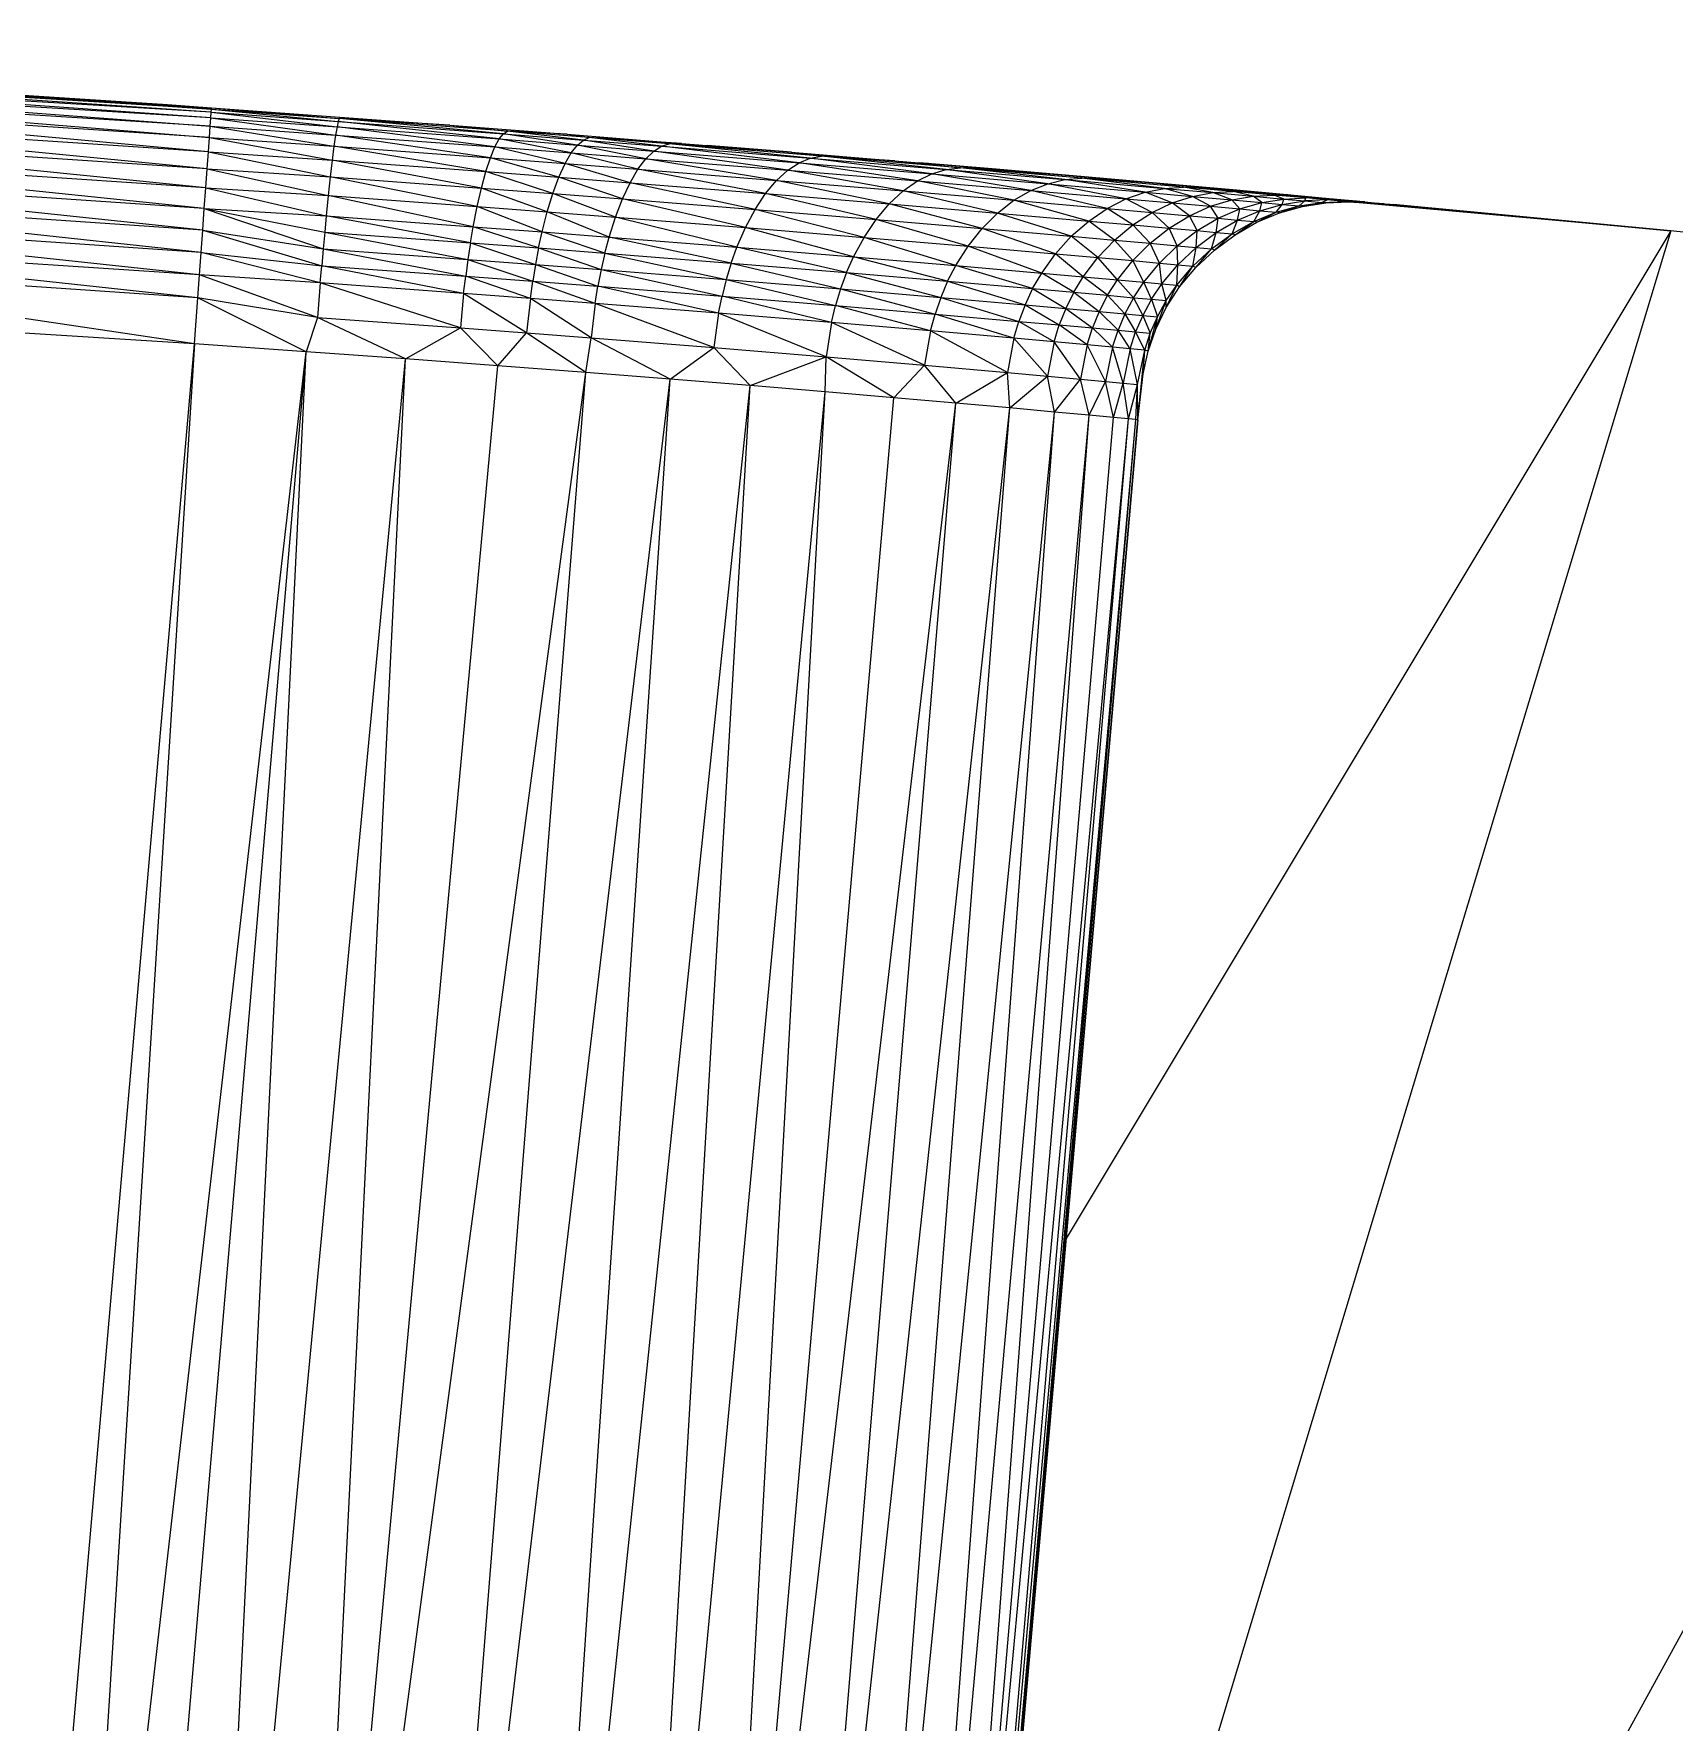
# Model space of a CAD drawing. Extents: x -94 to 59, y -4 to 130.
# Drawn here: x -7.192 to -3.724, y 126.17 to 129.738 of the extents above; entities that cross this region are included whole.
import ezdxf

# ---------------------------------------------------------------- set-up
doc = ezdxf.new("R2010")
doc.units = 0
doc.layers.get('0').update_dxf_attribs({"linetype": 'continuous'})

# ---------------------------------------------------------------- blocks, each defined once
blk = doc.blocks.new('SHAPE2DVIEW')
at = {"color": 0}
for p, q in [((-9.3397, 129.7376), (-6.8162, 129.5814)), ((-8.528, 129.6927), (-6.8162, 129.5814)), ((-8.528, 129.6927), (-6.9097, 129.588)), ((-6.8164, 129.5784), (-8.0201, 129.6525)), ((-6.8169, 129.5719), (-8.0201, 129.6525)), ((-8.0222, 129.6176), (-6.8208, 129.5182)), ((-6.819, 129.5423), (-8.0222, 129.6176)), ((-8.0213, 129.6326), (-6.819, 129.5423)), ((-6.8178, 129.5601), (-8.0213, 129.6326)), ((-6.8169, 129.5719), (-8.0206, 129.6442)), ((-6.8178, 129.5601), (-8.0206, 129.6442)), ((-6.8208, 129.5182), (-8.0234, 129.5989)), ((-6.8229, 129.488), (-8.0234, 129.5989)), ((-7.2758, 129.6098), (-6.8164, 129.5784)), ((-6.9097, 129.588), (-6.8162, 129.5814)), ((-6.8164, 129.5784), (-6.8162, 129.5814)), ((-6.8162, 129.5814), (-6.5462, 129.5587)), ((-6.8162, 129.5814), (-6.3128, 129.5442)), ((-6.8229, 129.488), (-8.0253, 129.5686)), ((-6.8255, 129.4522), (-8.0253, 129.5686)), ((-6.819, 129.5423), (-6.8178, 129.5601)), ((-6.8178, 129.5601), (-6.8169, 129.5719)), ((-6.8178, 129.5601), (-6.554, 129.5237)), ((-6.8178, 129.5601), (-6.551, 129.541)), ((-6.8169, 129.5719), (-6.8164, 129.5784)), ((-6.8169, 129.5719), (-6.551, 129.541)), ((-6.8169, 129.5719), (-6.5484, 129.5524)), ((-6.8164, 129.5784), (-6.5484, 129.5524)), ((-6.8164, 129.5784), (-6.5462, 129.5587)), ((-6.5484, 129.5524), (-6.551, 129.541)), ((-6.5462, 129.5587), (-6.5484, 129.5524)), ((-6.5484, 129.5524), (-6.1993, 129.5262)), ((-6.2081, 129.5153), (-6.5484, 129.5524)), ((-6.3128, 129.5442), (-6.5462, 129.5587)), ((-6.1908, 129.532), (-6.5462, 129.5587)), ((-6.1993, 129.5262), (-6.5462, 129.5587)), ((-6.3128, 129.5442), (-6.1908, 129.532)), ((-6.3128, 129.5442), (-6.0648, 129.5252)), ((-6.8255, 129.4522), (-8.0275, 129.5328)), ((-6.8284, 129.412), (-8.0275, 129.5328)), ((-6.8229, 129.488), (-6.8208, 129.5182)), ((-6.8208, 129.5182), (-6.819, 129.5423)), ((-6.8208, 129.5182), (-6.5612, 129.4705)), ((-6.8208, 129.5182), (-6.5574, 129.5002)), ((-6.819, 129.5423), (-6.5574, 129.5002)), ((-6.819, 129.5423), (-6.554, 129.5237)), ((-6.554, 129.5237), (-6.5574, 129.5002)), ((-6.551, 129.541), (-6.554, 129.5237)), ((-6.554, 129.5237), (-6.2173, 129.4984)), ((-6.2267, 129.4754), (-6.554, 129.5237)), ((-6.551, 129.541), (-6.2081, 129.5153)), ((-6.2173, 129.4984), (-6.551, 129.541)), ((-6.2173, 129.4984), (-6.2081, 129.5153)), ((-6.2081, 129.5153), (-6.1993, 129.5262)), ((-6.2081, 129.5153), (-6.0427, 129.5025)), ((-6.0557, 129.486), (-6.2081, 129.5153)), ((-6.1993, 129.5262), (-6.1908, 129.532)), ((-6.1993, 129.5262), (-6.0301, 129.5131)), ((-6.0427, 129.5025), (-6.1993, 129.5262)), ((-6.0648, 129.5252), (-6.1908, 129.532)), ((-6.0177, 129.5185), (-6.1908, 129.532)), ((-6.0301, 129.5131), (-6.1908, 129.532)), ((-6.0648, 129.5252), (-6.0177, 129.5185)), ((-6.0648, 129.5252), (-5.8229, 129.5061)), ((-6.0427, 129.5025), (-6.0301, 129.5131)), ((-6.0301, 129.5131), (-6.0177, 129.5185)), ((-6.0301, 129.5131), (-5.8648, 129.5)), ((-5.8813, 129.4898), (-6.0301, 129.5131)), ((-5.8229, 129.5061), (-6.0177, 129.5185)), ((-5.8486, 129.5052), (-6.0177, 129.5185)), ((-5.8648, 129.5), (-6.0177, 129.5185)), ((-6.8284, 129.412), (-8.03, 129.4925)), ((-6.8315, 129.3685), (-8.03, 129.4925)), ((-6.8255, 129.4522), (-6.8229, 129.488)), ((-6.8229, 129.488), (-6.5653, 129.4354)), ((-6.8229, 129.488), (-6.5612, 129.4705)), ((-6.5574, 129.5002), (-6.5612, 129.4705)), ((-6.5574, 129.5002), (-6.2267, 129.4754)), ((-6.2362, 129.4463), (-6.5574, 129.5002)), ((-6.2362, 129.4463), (-6.2267, 129.4754)), ((-6.2267, 129.4754), (-6.2173, 129.4984)), ((-6.2267, 129.4754), (-6.0688, 129.4633)), ((-6.0818, 129.4344), (-6.2267, 129.4754)), ((-6.2173, 129.4984), (-6.0557, 129.486)), ((-6.0688, 129.4633), (-6.2173, 129.4984)), ((-6.0688, 129.4633), (-6.0557, 129.486)), ((-6.0557, 129.486), (-6.0427, 129.5025)), ((-6.0557, 129.486), (-5.898, 129.4736)), ((-5.9148, 129.4512), (-6.0557, 129.486)), ((-6.0427, 129.5025), (-5.8813, 129.4898)), ((-5.898, 129.4736), (-6.0427, 129.5025)), ((-5.9148, 129.4512), (-5.898, 129.4736)), ((-5.898, 129.4736), (-5.8813, 129.4898)), ((-5.898, 129.4736), (-5.5981, 129.4495)), ((-5.6219, 129.4277), (-5.898, 129.4736)), ((-5.8813, 129.4898), (-5.8648, 129.5)), ((-5.8813, 129.4898), (-5.5742, 129.465)), ((-5.5981, 129.4495), (-5.8813, 129.4898)), ((-5.8648, 129.5), (-5.8486, 129.5052)), ((-5.8648, 129.5), (-5.5505, 129.4747)), ((-5.5742, 129.465), (-5.8648, 129.5)), ((-5.8229, 129.5061), (-5.8486, 129.5052)), ((-5.591, 129.4874), (-5.8486, 129.5052)), ((-5.527, 129.4792), (-5.8486, 129.5052)), ((-5.5505, 129.4747), (-5.8486, 129.5052)), ((-5.8229, 129.5061), (-5.591, 129.4874)), ((-5.5903, 129.4873), (-5.7685, 129.5017)), ((-5.591, 129.4874), (-5.527, 129.4792)), ((-5.591, 129.4874), (-5.3716, 129.4692)), ((-5.5903, 129.4873), (-5.4938, 129.4793)), ((-5.5742, 129.465), (-5.5505, 129.4747)), ((-5.5505, 129.4747), (-5.527, 129.4792)), ((-5.5505, 129.4747), (-5.2635, 129.4508)), ((-5.2938, 129.4418), (-5.5505, 129.4747)), ((-5.3716, 129.4692), (-5.527, 129.4792)), ((-5.2333, 129.4547), (-5.527, 129.4792)), ((-5.2635, 129.4508), (-5.527, 129.4792)), ((-6.8315, 129.3685), (-8.0327, 129.449)), ((-6.8348, 129.3229), (-8.0327, 129.449)), ((-6.8284, 129.412), (-6.8255, 129.4522)), ((-6.8255, 129.4522), (-6.5696, 129.3958)), ((-6.8255, 129.4522), (-6.5653, 129.4354)), ((-6.5612, 129.4705), (-6.5653, 129.4354)), ((-6.5612, 129.4705), (-6.2362, 129.4463)), ((-6.2456, 129.4116), (-6.5612, 129.4705)), ((-6.2456, 129.4116), (-6.2362, 129.4463)), ((-6.2362, 129.4463), (-6.0818, 129.4344)), ((-6.0946, 129.4001), (-6.2362, 129.4463)), ((-6.0818, 129.4344), (-6.0688, 129.4633)), ((-6.0688, 129.4633), (-5.9148, 129.4512)), ((-5.9313, 129.4227), (-6.0688, 129.4633)), ((-5.9313, 129.4227), (-5.9148, 129.4512)), ((-5.9148, 129.4512), (-5.6219, 129.4277)), ((-5.6451, 129.3998), (-5.9148, 129.4512)), ((-5.6219, 129.4277), (-5.5981, 129.4495)), ((-5.5981, 129.4495), (-5.5742, 129.465)), ((-5.5981, 129.4495), (-5.3242, 129.4268)), ((-5.3542, 129.4056), (-5.5981, 129.4495)), ((-5.5742, 129.465), (-5.2938, 129.4418)), ((-5.3242, 129.4268), (-5.5742, 129.465)), ((-5.3716, 129.4692), (-5.2333, 129.4547)), ((-5.3716, 129.4692), (-5.1668, 129.452)), ((-5.3564, 129.468), (-5.311, 129.4642)), ((-5.3386, 129.4665), (-5.311, 129.4642)), ((-5.3305, 129.4658), (-5.311, 129.4642)), ((-5.3242, 129.4268), (-5.2938, 129.4418)), ((-5.311, 129.4642), (-5.3207, 129.465)), ((-5.3006, 129.4633), (-5.311, 129.4642)), ((-5.311, 129.4642), (-5.2835, 129.4618)), ((-5.1663, 129.452), (-5.311, 129.4642)), ((-5.2743, 129.461), (-5.311, 129.4642)), ((-5.311, 129.4642), (-5.311, 129.4641)), ((-5.2938, 129.4418), (-5.2635, 129.4508)), ((-5.2938, 129.4418), (-5.0486, 129.4209)), ((-5.0845, 129.4064), (-5.2938, 129.4418)), ((-5.2635, 129.4508), (-5.2333, 129.4547)), ((-5.2635, 129.4508), (-5.0126, 129.4294)), ((-5.0486, 129.4209), (-5.2635, 129.4508)), ((-5.1668, 129.452), (-5.2333, 129.4547)), ((-4.9792, 129.4359), (-5.2333, 129.4547)), ((-4.9768, 129.4327), (-5.2333, 129.4547)), ((-5.0126, 129.4294), (-5.2333, 129.4547)), ((-5.1668, 129.452), (-4.9792, 129.4359)), ((-4.979, 129.4359), (-5.1663, 129.452)), ((-6.8348, 129.3229), (-8.0356, 129.4034)), ((-6.8382, 129.2758), (-8.0356, 129.4034)), ((-6.8315, 129.3685), (-6.8284, 129.412)), ((-6.8284, 129.412), (-6.5738, 129.353)), ((-6.8284, 129.412), (-6.5696, 129.3958)), ((-6.5653, 129.4354), (-6.5696, 129.3958)), ((-6.5653, 129.4354), (-6.2456, 129.4116)), ((-6.2547, 129.3725), (-6.5653, 129.4354)), ((-6.2547, 129.3725), (-6.2456, 129.4116)), ((-6.2456, 129.4116), (-6.0946, 129.4001)), ((-6.1066, 129.3612), (-6.2456, 129.4116)), ((-6.0946, 129.4001), (-6.0818, 129.4344)), ((-6.0818, 129.4344), (-5.9313, 129.4227)), ((-5.9473, 129.3886), (-6.0818, 129.4344)), ((-5.9473, 129.3886), (-5.9313, 129.4227)), ((-5.9313, 129.4227), (-5.6451, 129.3998)), ((-5.6673, 129.3663), (-5.9313, 129.4227)), ((-5.6451, 129.3998), (-5.6219, 129.4277)), ((-5.6219, 129.4277), (-5.3542, 129.4056)), ((-5.3835, 129.3782), (-5.6219, 129.4277)), ((-5.3835, 129.3782), (-5.3542, 129.4056)), ((-5.3542, 129.4056), (-5.3242, 129.4268)), ((-5.3542, 129.4056), (-5.12, 129.3857)), ((-5.1545, 129.3587), (-5.3542, 129.4056)), ((-5.3242, 129.4268), (-5.0845, 129.4064)), ((-5.12, 129.3857), (-5.3242, 129.4268)), ((-5.12, 129.3857), (-5.0845, 129.4064)), ((-5.0845, 129.4064), (-5.0486, 129.4209)), ((-5.0845, 129.4064), (-4.8833, 129.3889)), ((-4.9233, 129.3686), (-5.0845, 129.4064)), ((-5.0486, 129.4209), (-5.0126, 129.4294)), ((-5.0486, 129.4209), (-4.8427, 129.4029)), ((-4.8833, 129.3889), (-5.0486, 129.4209)), ((-5.0126, 129.4294), (-4.9768, 129.4327)), ((-5.0126, 129.4294), (-4.8021, 129.411)), ((-4.8427, 129.4029), (-5.0126, 129.4294)), ((-4.9792, 129.4359), (-4.9768, 129.4327)), ((-4.9792, 129.4359), (-4.8109, 129.4212)), ((-4.979, 129.4359), (-4.9792, 129.4359)), ((-4.8113, 129.4212), (-4.979, 129.4359)), ((-4.8109, 129.4212), (-4.9768, 129.4327)), ((-4.7615, 129.4138), (-4.9768, 129.4327)), ((-4.8021, 129.411), (-4.9768, 129.4327)), ((-4.8833, 129.3889), (-4.8427, 129.4029)), ((-4.8427, 129.4029), (-4.8021, 129.411)), ((-4.8427, 129.4029), (-4.7425, 129.3941)), ((-4.7854, 129.3803), (-4.8427, 129.4029)), ((-4.8113, 129.4212), (-4.8217, 129.4221)), ((-4.6652, 129.4083), (-4.8113, 129.4212)), ((-4.8109, 129.4212), (-4.7615, 129.4138)), ((-4.8109, 129.4212), (-4.6642, 129.4082)), ((-4.8021, 129.411), (-4.7615, 129.4138)), ((-4.8021, 129.411), (-4.6994, 129.4019)), ((-4.7425, 129.3941), (-4.8021, 129.411)), ((-4.6642, 129.4082), (-4.7615, 129.4138)), ((-4.6564, 129.4045), (-4.7615, 129.4138)), ((-4.6994, 129.4019), (-4.7615, 129.4138)), ((-4.7425, 129.3941), (-4.6994, 129.4019)), ((-4.6994, 129.4019), (-4.6564, 129.4045)), ((-4.6994, 129.4019), (-4.6147, 129.3943)), ((-4.6598, 129.3867), (-4.6994, 129.4019)), ((-4.6739, 129.409), (-4.6652, 129.4083)), ((-4.6652, 129.4083), (-4.6602, 129.4078)), ((-4.5428, 129.3973), (-4.6652, 129.4083)), ((-4.6642, 129.4082), (-4.6564, 129.4045)), ((-4.6642, 129.4082), (-4.5414, 129.3971)), ((-4.5414, 129.3971), (-4.6564, 129.4045)), ((-4.5697, 129.3967), (-4.6564, 129.4045)), ((-4.6147, 129.3943), (-4.6564, 129.4045)), ((-6.8348, 129.3229), (-6.8315, 129.3685)), ((-6.8315, 129.3685), (-6.5803, 129.2835)), ((-6.8315, 129.3685), (-6.5771, 129.3187)), ((-6.8315, 129.3685), (-6.5738, 129.353)), ((-6.5696, 129.3958), (-6.5738, 129.353)), ((-6.5696, 129.3958), (-6.2547, 129.3725)), ((-6.2631, 129.33), (-6.5696, 129.3958)), ((-6.2631, 129.33), (-6.2547, 129.3725)), ((-6.2547, 129.3725), (-6.1066, 129.3612)), ((-6.1175, 129.319), (-6.2547, 129.3725)), ((-6.1066, 129.3612), (-6.0946, 129.4001)), ((-6.0946, 129.4001), (-5.9473, 129.3886)), ((-5.9622, 129.35), (-6.0946, 129.4001)), ((-5.9622, 129.35), (-5.9473, 129.3886)), ((-5.9473, 129.3886), (-5.6673, 129.3663)), ((-5.6878, 129.3281), (-5.9473, 129.3886)), ((-5.6878, 129.3281), (-5.6673, 129.3663)), ((-5.6673, 129.3663), (-5.6451, 129.3998)), ((-5.6673, 129.3663), (-5.4113, 129.3451)), ((-5.4369, 129.3074), (-5.6673, 129.3663)), ((-5.6451, 129.3998), (-5.3835, 129.3782)), ((-5.4113, 129.3451), (-5.6451, 129.3998)), ((-5.4113, 129.3451), (-5.3835, 129.3782)), ((-5.3835, 129.3782), (-5.1545, 129.3587)), ((-5.1871, 129.3261), (-5.3835, 129.3782)), ((-5.1545, 129.3587), (-5.12, 129.3857)), ((-5.12, 129.3857), (-4.9233, 129.3686)), ((-4.9621, 129.342), (-5.12, 129.3857)), ((-4.9621, 129.342), (-4.9233, 129.3686)), ((-4.9233, 129.3686), (-4.8833, 129.3889)), ((-4.9233, 129.3686), (-4.8277, 129.3602)), ((-4.8687, 129.3338), (-4.9233, 129.3686)), ((-4.8833, 129.3889), (-4.7854, 129.3803)), ((-4.8277, 129.3602), (-4.8833, 129.3889)), ((-4.8277, 129.3602), (-4.7854, 129.3803)), ((-4.7854, 129.3803), (-4.7425, 129.3941)), ((-4.7854, 129.3803), (-4.7048, 129.3731)), ((-4.749, 129.3532), (-4.7854, 129.3803)), ((-4.749, 129.3532), (-4.7048, 129.3731)), ((-4.7425, 129.3941), (-4.6598, 129.3867)), ((-4.7048, 129.3731), (-4.7425, 129.3941)), ((-4.7048, 129.3731), (-4.6598, 129.3867)), ((-4.7048, 129.3731), (-4.6429, 129.3676)), ((-4.6887, 129.3478), (-4.7048, 129.3731)), ((-4.6887, 129.3478), (-4.6429, 129.3676)), ((-4.6598, 129.3867), (-4.6147, 129.3943)), ((-4.6598, 129.3867), (-4.5964, 129.381)), ((-4.6429, 129.3676), (-4.6598, 129.3867)), ((-4.6472, 129.344), (-4.6429, 129.3676)), ((-4.6429, 129.3676), (-4.5964, 129.381)), ((-4.6429, 129.3676), (-4.6005, 129.3637)), ((-4.6147, 129.3943), (-4.5697, 129.3967)), ((-4.6147, 129.3943), (-4.5497, 129.3884)), ((-4.5964, 129.381), (-4.6147, 129.3943)), ((-4.6005, 129.3637), (-4.5964, 129.381)), ((-4.6005, 129.3637), (-4.553, 129.3771)), ((-4.5964, 129.381), (-4.5497, 129.3884)), ((-4.5964, 129.381), (-4.553, 129.3771)), ((-4.5414, 129.3971), (-4.5697, 129.3967)), ((-4.4449, 129.3884), (-4.5697, 129.3967)), ((-4.5032, 129.3907), (-4.5697, 129.3967)), ((-4.5497, 129.3884), (-4.5697, 129.3967)), ((-4.5657, 129.3606), (-4.553, 129.3771)), ((-4.5657, 129.3606), (-4.5175, 129.3738)), ((-4.5585, 129.3593), (-4.5175, 129.3738)), ((-4.5585, 129.3593), (-4.5098, 129.3728)), ((-4.553, 129.3771), (-4.5497, 129.3884)), ((-4.553, 129.3771), (-4.5053, 129.3844)), ((-4.553, 129.3771), (-4.5175, 129.3738)), ((-4.5497, 129.3884), (-4.5032, 129.3907)), ((-4.5497, 129.3884), (-4.5053, 129.3844)), ((-4.5428, 129.3973), (-4.5379, 129.3968)), ((-4.4459, 129.3885), (-4.5428, 129.3973)), ((-4.5414, 129.3971), (-4.4449, 129.3884)), ((-4.5048, 129.3736), (-4.5176, 129.3706)), ((-4.5175, 129.3738), (-4.5053, 129.3844)), ((-4.5175, 129.3738), (-4.4691, 129.3811)), ((-4.5098, 129.3728), (-4.5175, 129.3738)), ((-4.5098, 129.3728), (-4.4691, 129.3811)), ((-4.5098, 129.3728), (-4.4608, 129.3802)), ((-4.5053, 129.3844), (-4.5032, 129.3907)), ((-4.4577, 129.3866), (-4.5053, 129.3844)), ((-4.5053, 129.3844), (-4.4691, 129.3811)), ((-4.4449, 129.3884), (-4.5032, 129.3907)), ((-4.3782, 129.3823), (-4.5032, 129.3907)), ((-4.4577, 129.3866), (-4.5032, 129.3907)), ((-4.4691, 129.3811), (-4.4577, 129.3866)), ((-4.4691, 129.3811), (-4.4208, 129.3832)), ((-4.4608, 129.3802), (-4.4691, 129.3811)), ((-4.4608, 129.3802), (-4.4208, 129.3832)), ((-4.4608, 129.3802), (-4.412, 129.3824)), ((-4.3991, 129.3816), (-4.4608, 129.3802)), ((-4.3782, 129.3823), (-4.4577, 129.3866)), ((-4.3384, 129.3786), (-4.4577, 129.3866)), ((-4.4208, 129.3832), (-4.4577, 129.3866)), ((-4.396, 129.3839), (-4.4459, 129.3885)), ((-4.4459, 129.3885), (-4.4437, 129.3882)), ((-4.4449, 129.3884), (-4.3782, 129.3823)), ((-4.4208, 129.3832), (-4.3384, 129.3786)), ((-4.3144, 129.3764), (-4.4208, 129.3832)), ((-4.412, 129.3824), (-4.4208, 129.3832)), ((-4.412, 129.3824), (-4.3144, 129.3764)), ((-3.7318, 129.3212), (-4.3971, 129.3814)), ((-4.3782, 129.3823), (-4.3384, 129.3786)), ((-4.3408, 129.378), (-3.7318, 129.3212)), ((-4.3384, 129.3786), (-4.3144, 129.3764)), ((-4.3311, 129.3774), (-3.7318, 129.3212)), ((-4.3239, 129.377), (-3.7318, 129.3212)), ((-4.3188, 129.3767), (-3.7318, 129.3212)), ((-3.7318, 129.3212), (-4.3188, 129.3767)), ((-4.3158, 129.3765), (-3.7318, 129.3212)), ((-6.8382, 129.2758), (-8.0385, 129.3563)), ((-6.8416, 129.228), (-8.0385, 129.3563)), ((-6.5738, 129.353), (-6.5771, 129.3187)), ((-6.5738, 129.353), (-6.2631, 129.33)), ((-6.269, 129.296), (-6.5738, 129.353)), ((-6.1175, 129.319), (-6.1066, 129.3612)), ((-6.1066, 129.3612), (-5.9622, 129.35)), ((-5.9756, 129.308), (-6.1066, 129.3612)), ((-5.9756, 129.308), (-5.9622, 129.35)), ((-5.9622, 129.35), (-5.6878, 129.3281)), ((-5.7059, 129.2865), (-5.9622, 129.35)), ((-5.4369, 129.3074), (-5.4113, 129.3451)), ((-5.4113, 129.3451), (-5.1871, 129.3261)), ((-5.217, 129.2888), (-5.4113, 129.3451)), ((-5.1871, 129.3261), (-5.1545, 129.3587)), ((-5.1545, 129.3587), (-4.9621, 129.342)), ((-4.9988, 129.3098), (-5.1545, 129.3587)), ((-4.9988, 129.3098), (-4.9621, 129.342)), ((-4.9621, 129.342), (-4.8687, 129.3338)), ((-4.9074, 129.3017), (-4.9621, 129.342)), ((-4.9074, 129.3017), (-4.8687, 129.3338)), ((-4.8687, 129.3338), (-4.8277, 129.3602)), ((-4.8687, 129.3338), (-4.7919, 129.327)), ((-4.8323, 129.295), (-4.8687, 129.3338)), ((-4.8277, 129.3602), (-4.749, 129.3532)), ((-4.7919, 129.327), (-4.8277, 129.3602)), ((-4.7919, 129.327), (-4.749, 129.3532)), ((-4.749, 129.3532), (-4.6887, 129.3478)), ((-4.7329, 129.3217), (-4.749, 129.3532)), ((-4.7329, 129.3217), (-4.6887, 129.3478)), ((-4.6924, 129.318), (-4.6887, 129.3478)), ((-4.6924, 129.318), (-4.6472, 129.344)), ((-4.6887, 129.3478), (-4.6472, 129.344)), ((-4.659, 129.315), (-4.6472, 129.344)), ((-4.659, 129.315), (-4.6132, 129.3409)), ((-4.6527, 129.3129), (-4.6132, 129.3409)), ((-4.6527, 129.3129), (-4.6064, 129.3393)), ((-4.6472, 129.344), (-4.6005, 129.3637)), ((-4.6472, 129.344), (-4.6132, 129.3409)), ((-4.6132, 129.3409), (-4.6005, 129.3637)), ((-4.6132, 129.3409), (-4.5657, 129.3606)), ((-4.6064, 129.3393), (-4.6132, 129.3409)), ((-4.6064, 129.3393), (-4.5657, 129.3606)), ((-4.6064, 129.3393), (-4.5585, 129.3593)), ((-4.6005, 129.3637), (-4.5657, 129.3606)), ((-4.5585, 129.3593), (-4.5657, 129.3606)), ((-4.5501, 129.3616), (-4.5633, 129.3573)), ((-6.8416, 129.228), (-8.0415, 129.3085)), ((-6.8451, 129.1798), (-8.0415, 129.3085)), ((-6.8382, 129.2758), (-6.8348, 129.3229)), ((-6.8348, 129.3229), (-6.5834, 129.2476)), ((-6.8348, 129.3229), (-6.5803, 129.2835)), ((-6.5771, 129.3187), (-6.5803, 129.2835)), ((-6.5771, 129.3187), (-6.2743, 129.261)), ((-6.5771, 129.3187), (-6.269, 129.296)), ((-6.269, 129.296), (-6.2743, 129.261)), ((-6.269, 129.296), (-6.2631, 129.33)), ((-6.269, 129.296), (-6.1316, 129.2502)), ((-6.269, 129.296), (-6.1249, 129.2851)), ((-6.2631, 129.33), (-6.1175, 129.319)), ((-6.1249, 129.2851), (-6.2631, 129.33)), ((-6.1249, 129.2851), (-6.1175, 129.319)), ((-6.1175, 129.319), (-5.9756, 129.308)), ((-5.9847, 129.2743), (-6.1175, 129.319)), ((-5.9847, 129.2743), (-5.9756, 129.308)), ((-5.9756, 129.308), (-5.7059, 129.2865)), ((-5.718, 129.2531), (-5.9756, 129.308)), ((-3.7318, 129.3212), (-5.743, 122.6505)), ((-5.7059, 129.2865), (-5.6878, 129.3281)), ((-5.6878, 129.3281), (-5.4369, 129.3074)), ((-5.4593, 129.2662), (-5.6878, 129.3281)), ((-5.4593, 129.2662), (-5.4369, 129.3074)), ((-5.4369, 129.3074), (-5.217, 129.2888)), ((-5.2431, 129.2479), (-5.4369, 129.3074)), ((-5.217, 129.2888), (-5.1871, 129.3261)), ((-5.1871, 129.3261), (-4.9988, 129.3098)), ((-5.0322, 129.2727), (-5.1871, 129.3261)), ((-5.0322, 129.2727), (-4.9988, 129.3098)), ((-3.7318, 129.3212), (-5.0098, 127.192)), ((-4.9988, 129.3098), (-4.9074, 129.3017)), ((-4.9427, 129.2648), (-4.9988, 129.3098)), ((-4.9427, 129.2648), (-4.9074, 129.3017)), ((-4.9074, 129.3017), (-4.8323, 129.295)), ((-4.8691, 129.2583), (-4.9074, 129.3017)), ((-4.8691, 129.2583), (-4.8323, 129.295)), ((-4.8323, 129.295), (-4.7919, 129.327)), ((-4.8323, 129.295), (-4.7747, 129.2898)), ((-4.8127, 129.2532), (-4.8323, 129.295)), ((-4.7919, 129.327), (-4.7329, 129.3217)), ((-4.7747, 129.2898), (-4.7919, 129.327)), ((-4.7747, 129.2898), (-4.7329, 129.3217)), ((-4.735, 129.2863), (-4.7329, 129.3217)), ((-4.735, 129.2863), (-4.6924, 129.318)), ((-4.7329, 129.3217), (-4.6924, 129.318)), ((-4.7023, 129.2833), (-4.6924, 129.318)), ((-4.7023, 129.2833), (-4.659, 129.315)), ((-4.6962, 129.2807), (-4.659, 129.315)), ((-4.6962, 129.2807), (-4.6527, 129.3129)), ((-4.6924, 129.318), (-4.659, 129.315)), ((-4.6527, 129.3129), (-4.659, 129.315)), ((-2.1719, 129.159), (-3.7318, 129.3212)), ((-6.8451, 129.1798), (-8.0445, 129.2602)), ((-6.852, 129.0826), (-8.0445, 129.2602)), ((-6.8416, 129.228), (-6.8382, 129.2758)), ((-6.8382, 129.2758), (-6.5834, 129.2476)), ((-6.5864, 129.2113), (-6.8382, 129.2758)), ((-6.5803, 129.2835), (-6.5834, 129.2476)), ((-6.5803, 129.2835), (-6.279, 129.2253)), ((-6.5803, 129.2835), (-6.2743, 129.261)), ((-6.2743, 129.261), (-6.279, 129.2253)), ((-6.2743, 129.261), (-6.1373, 129.2146)), ((-6.2743, 129.261), (-6.1316, 129.2502)), ((-6.1249, 129.2851), (-6.1316, 129.2502)), ((-6.1249, 129.2851), (-5.9926, 129.2395)), ((-6.1249, 129.2851), (-5.9847, 129.2743)), ((-5.9847, 129.2743), (-5.9926, 129.2395)), ((-5.9847, 129.2743), (-5.7284, 129.2185)), ((-5.9847, 129.2743), (-5.718, 129.2531)), ((-5.718, 129.2531), (-5.7059, 129.2865)), ((-5.7059, 129.2865), (-5.4593, 129.2662)), ((-5.4741, 129.233), (-5.7059, 129.2865)), ((-5.4741, 129.233), (-5.4593, 129.2662)), ((-5.4593, 129.2662), (-5.2431, 129.2479)), ((-5.2603, 129.2148), (-5.4593, 129.2662)), ((-5.2431, 129.2479), (-5.217, 129.2888)), ((-5.217, 129.2888), (-5.0322, 129.2727)), ((-5.0614, 129.2321), (-5.217, 129.2888)), ((-5.0614, 129.2321), (-5.0322, 129.2727)), ((-5.0322, 129.2727), (-4.9427, 129.2648)), ((-4.9735, 129.2243), (-5.0322, 129.2727)), ((-4.9735, 129.2243), (-4.9427, 129.2648)), ((-4.9427, 129.2648), (-4.8691, 129.2583)), ((-4.9012, 129.2178), (-4.9427, 129.2648)), ((-4.8127, 129.2532), (-4.7747, 129.2898)), ((-4.7747, 129.2898), (-4.735, 129.2863)), ((-4.7738, 129.2497), (-4.7747, 129.2898)), ((-4.7738, 129.2497), (-4.735, 129.2863)), ((-4.7416, 129.2467), (-4.735, 129.2863)), ((-4.7416, 129.2467), (-4.7023, 129.2833)), ((-4.7357, 129.2436), (-4.7023, 129.2833)), ((-4.7357, 129.2436), (-4.6962, 129.2807)), ((-4.735, 129.2863), (-4.7023, 129.2833)), ((-4.6962, 129.2807), (-4.7023, 129.2833)), ((-6.852, 129.0826), (-9.3658, 129.2383)), ((-6.8451, 129.1798), (-6.8416, 129.228)), ((-6.5864, 129.2113), (-6.8416, 129.228)), ((-6.5921, 129.1382), (-6.8416, 129.228)), ((-6.5864, 129.2113), (-6.5834, 129.2476)), ((-6.5834, 129.2476), (-6.279, 129.2253)), ((-6.2833, 129.1891), (-6.5834, 129.2476)), ((-6.2833, 129.1891), (-6.279, 129.2253)), ((-6.279, 129.2253), (-6.1373, 129.2146)), ((-6.1423, 129.1785), (-6.279, 129.2253)), ((-6.1316, 129.2502), (-6.1373, 129.2146)), ((-6.1316, 129.2502), (-5.9994, 129.204)), ((-6.1316, 129.2502), (-5.9926, 129.2395)), ((-5.9926, 129.2395), (-5.9994, 129.204)), ((-5.9926, 129.2395), (-5.7371, 129.1831)), ((-5.9926, 129.2395), (-5.7284, 129.2185)), ((-5.718, 129.2531), (-5.7284, 129.2185)), ((-5.718, 129.2531), (-5.4868, 129.1986)), ((-5.718, 129.2531), (-5.4741, 129.233)), ((-5.4741, 129.233), (-5.4868, 129.1986)), ((-5.4741, 129.233), (-5.2748, 129.1805)), ((-5.4741, 129.233), (-5.2603, 129.2148)), ((-5.2603, 129.2148), (-5.2431, 129.2479)), ((-5.2431, 129.2479), (-5.0614, 129.2321)), ((-5.0805, 129.1991), (-5.2431, 129.2479)), ((-5.0805, 129.1991), (-5.0614, 129.2321)), ((-5.0614, 129.2321), (-4.9735, 129.2243)), ((-4.9935, 129.1914), (-5.0614, 129.2321)), ((-4.9935, 129.1914), (-4.9735, 129.2243)), ((-4.9735, 129.2243), (-4.9012, 129.2178)), ((-4.9221, 129.185), (-4.9735, 129.2243)), ((-4.9012, 129.2178), (-4.8691, 129.2583)), ((-4.8691, 129.2583), (-4.8127, 129.2532)), ((-4.8458, 129.2128), (-4.8691, 129.2583)), ((-4.8458, 129.2128), (-4.8127, 129.2532)), ((-4.8127, 129.2532), (-4.7738, 129.2497)), ((-4.8076, 129.2094), (-4.8127, 129.2532)), ((-4.8076, 129.2094), (-4.7738, 129.2497)), ((-4.7759, 129.2065), (-4.7738, 129.2497)), ((-4.7759, 129.2065), (-4.7416, 129.2467)), ((-4.7738, 129.2497), (-4.7416, 129.2467)), ((-4.7699, 129.2028), (-4.7416, 129.2467)), ((-4.7699, 129.2028), (-4.7357, 129.2436)), ((-4.7357, 129.2436), (-4.7416, 129.2467)), ((-6.5864, 129.2113), (-6.5921, 129.1382)), ((-6.2833, 129.1891), (-6.5864, 129.2113)), ((-6.2903, 129.1161), (-6.5864, 129.2113)), ((-6.2833, 129.1891), (-6.2903, 129.1161)), ((-6.1423, 129.1785), (-6.2833, 129.1891)), ((-6.1502, 129.1056), (-6.2833, 129.1891)), ((-6.1423, 129.1785), (-6.1373, 129.2146)), ((-6.1373, 129.2146), (-5.9994, 129.204)), ((-6.0051, 129.168), (-6.1373, 129.2146)), ((-6.0051, 129.168), (-5.9994, 129.204)), ((-5.9994, 129.204), (-5.7371, 129.1831)), ((-5.7443, 129.1473), (-5.9994, 129.204)), ((-5.7284, 129.2185), (-5.7371, 129.1831)), ((-5.7284, 129.2185), (-5.4972, 129.1634)), ((-5.7284, 129.2185), (-5.4868, 129.1986)), ((-5.4868, 129.1986), (-5.4972, 129.1634)), ((-5.4868, 129.1986), (-5.2868, 129.1454)), ((-5.4868, 129.1986), (-5.2748, 129.1805)), ((-5.2603, 129.2148), (-5.2748, 129.1805)), ((-5.2603, 129.2148), (-5.0966, 129.165)), ((-5.2603, 129.2148), (-5.0805, 129.1991)), ((-5.0805, 129.1991), (-5.0966, 129.165)), ((-5.0805, 129.1991), (-5.0105, 129.1573)), ((-5.0805, 129.1991), (-4.9935, 129.1914)), ((-4.9935, 129.1914), (-5.0105, 129.1573)), ((-4.9935, 129.1914), (-4.9397, 129.151)), ((-4.9935, 129.1914), (-4.9221, 129.185)), ((-4.9221, 129.185), (-4.9012, 129.2178)), ((-4.9012, 129.2178), (-4.8458, 129.2128)), ((-4.8674, 129.18), (-4.9012, 129.2178)), ((-4.8674, 129.18), (-4.8458, 129.2128)), ((-4.8458, 129.2128), (-4.8076, 129.2094)), ((-4.8295, 129.1766), (-4.8458, 129.2128)), ((-4.8295, 129.1766), (-4.8076, 129.2094)), ((-4.8076, 129.2094), (-4.7759, 129.2065)), ((-4.7981, 129.1737), (-4.8076, 129.2094)), ((-4.7982, 129.1592), (-4.7759, 129.2065)), ((-4.7982, 129.1592), (-4.7699, 129.2028)), ((-4.7981, 129.1737), (-4.7759, 129.2065)), ((-4.7699, 129.2028), (-4.7759, 129.2065)), ((-6.852, 129.0826), (-6.8451, 129.1798)), ((-6.5921, 129.1382), (-6.8451, 129.1798)), ((-6.6165, 129.0657), (-6.8451, 129.1798)), ((-6.1423, 129.1785), (-6.1502, 129.1056)), ((-6.0051, 129.168), (-6.1423, 129.1785)), ((-6.0138, 129.0952), (-6.1423, 129.1785)), ((-6.0051, 129.168), (-6.0138, 129.0952)), ((-5.7443, 129.1473), (-6.0051, 129.168)), ((-5.7544, 129.0746), (-6.0051, 129.168)), ((-5.7443, 129.1473), (-5.7371, 129.1831)), ((-2.1719, 129.159), (-5.743, 122.6505)), ((-5.7371, 129.1831), (-5.4972, 129.1634)), ((-5.5056, 129.1276), (-5.7371, 129.1831)), ((-5.5056, 129.1276), (-5.4972, 129.1634)), ((-5.4972, 129.1634), (-5.2868, 129.1454)), ((-5.2962, 129.1097), (-5.4972, 129.1634)), ((-5.2748, 129.1805), (-5.2868, 129.1454)), ((-5.2748, 129.1805), (-5.1098, 129.13)), ((-5.2748, 129.1805), (-5.0966, 129.165)), ((-5.0966, 129.165), (-5.1098, 129.13)), ((-5.0966, 129.165), (-5.0242, 129.1223)), ((-5.0966, 129.165), (-5.0105, 129.1573)), ((-5.0105, 129.1573), (-5.0242, 129.1223)), ((-5.0105, 129.1573), (-4.954, 129.116)), ((-5.0105, 129.1573), (-4.9397, 129.151)), ((-4.9221, 129.185), (-4.9397, 129.151)), ((-4.9221, 129.185), (-4.8855, 129.146)), ((-4.9221, 129.185), (-4.8674, 129.18)), ((-4.8674, 129.18), (-4.8855, 129.146)), ((-4.8674, 129.18), (-4.8479, 129.1426)), ((-4.8674, 129.18), (-4.8295, 129.1766)), ((-4.8295, 129.1766), (-4.8479, 129.1426)), ((-4.8295, 129.1766), (-4.8168, 129.1398)), ((-4.8295, 129.1766), (-4.7981, 129.1737)), ((-4.8201, 129.1137), (-4.7981, 129.1737)), ((-4.8201, 129.1137), (-4.7982, 129.1592)), ((-4.8168, 129.1398), (-4.7981, 129.1737)), ((-4.7982, 129.1592), (-4.7981, 129.1737)), ((-6.5921, 129.1382), (-6.6165, 129.0657)), ((-6.5921, 129.1382), (-6.2903, 129.1161)), ((-6.4059, 129.0505), (-6.5921, 129.1382)), ((-6.4059, 129.0505), (-6.2903, 129.1161)), ((-6.2903, 129.1161), (-6.1502, 129.1056)), ((-6.2113, 129.0361), (-6.2903, 129.1161)), ((-5.7443, 129.1473), (-5.7544, 129.0746)), ((-5.5056, 129.1276), (-5.7443, 129.1473)), ((-5.5171, 129.055), (-5.7443, 129.1473)), ((-5.5056, 129.1276), (-5.5171, 129.055)), ((-5.2962, 129.1097), (-5.5056, 129.1276)), ((-5.3089, 129.0372), (-5.5056, 129.1276)), ((-5.2962, 129.1097), (-5.2868, 129.1454)), ((-5.2868, 129.1454), (-5.1098, 129.13)), ((-5.1201, 129.0943), (-5.2868, 129.1454)), ((-5.1201, 129.0943), (-5.1098, 129.13)), ((-5.1098, 129.13), (-5.0242, 129.1223)), ((-5.035, 129.0867), (-5.1098, 129.13)), ((-5.035, 129.0867), (-5.0242, 129.1223)), ((-5.0242, 129.1223), (-4.954, 129.116)), ((-4.9651, 129.0804), (-5.0242, 129.1223)), ((-4.9397, 129.151), (-4.954, 129.116)), ((-4.9397, 129.151), (-4.9001, 129.1111)), ((-4.9397, 129.151), (-4.8855, 129.146)), ((-4.8855, 129.146), (-4.9001, 129.1111)), ((-4.8855, 129.146), (-4.8629, 129.1077)), ((-4.8855, 129.146), (-4.8479, 129.1426)), ((-4.8479, 129.1426), (-4.8629, 129.1077)), ((-4.8479, 129.1426), (-4.8319, 129.1049)), ((-4.8479, 129.1426), (-4.8168, 129.1398)), ((-4.8361, 129.0669), (-4.8168, 129.1398)), ((-4.8319, 129.1049), (-4.8168, 129.1398)), ((-4.8201, 129.1137), (-4.8168, 129.1398)), ((-7.2514, 124.5181), (-6.852, 129.0826)), ((-6.852, 129.0826), (-7.1394, 124.5174)), ((-6.6165, 129.0657), (-6.852, 129.0826)), ((-6.2113, 129.0361), (-6.1502, 129.1056)), ((-6.1502, 129.1056), (-6.0138, 129.0952)), ((-6.0251, 129.0219), (-6.1502, 129.1056)), ((-6.0251, 129.0219), (-6.0138, 129.0952)), ((-6.0138, 129.0952), (-5.7544, 129.0746)), ((-5.8466, 129.0078), (-6.0138, 129.0952)), ((-5.2962, 129.1097), (-5.3089, 129.0372)), ((-5.1201, 129.0943), (-5.2962, 129.1097)), ((-5.1337, 129.0217), (-5.2962, 129.1097)), ((-5.1201, 129.0943), (-5.1337, 129.0217)), ((-5.035, 129.0867), (-5.1201, 129.0943)), ((-5.049, 129.0141), (-5.1201, 129.0943)), ((-5.035, 129.0867), (-5.049, 129.0141)), ((-4.9651, 129.0804), (-5.035, 129.0867)), ((-4.9795, 129.0078), (-5.035, 129.0867)), ((-4.9651, 129.0804), (-4.9795, 129.0078)), ((-4.9651, 129.0804), (-4.954, 129.116)), ((-4.9116, 129.0755), (-4.9651, 129.0804)), ((-4.9262, 129.0029), (-4.9651, 129.0804)), ((-4.954, 129.116), (-4.9001, 129.1111)), ((-4.9116, 129.0755), (-4.954, 129.116)), ((-4.9116, 129.0755), (-4.9001, 129.1111)), ((-4.9001, 129.1111), (-4.8629, 129.1077)), ((-4.8745, 129.0721), (-4.9001, 129.1111)), ((-4.8745, 129.0721), (-4.8629, 129.1077)), ((-4.8629, 129.1077), (-4.8319, 129.1049)), ((-4.8436, 129.0693), (-4.8629, 129.1077)), ((-4.8436, 129.0693), (-4.8319, 129.1049)), ((-4.8361, 129.0669), (-4.8201, 129.1137)), ((-4.8361, 129.0669), (-4.8319, 129.1049)), ((-7.1394, 124.5174), (-6.6165, 129.0657)), ((-7.0063, 124.5149), (-6.6165, 129.0657)), ((-6.8401, 124.5095), (-6.6165, 129.0657)), ((-6.8401, 124.5095), (-6.4059, 129.0505)), ((-6.6308, 124.5003), (-6.4059, 129.0505)), ((-6.4059, 129.0505), (-6.6165, 129.0657)), ((-6.2113, 129.0361), (-6.4059, 129.0505)), ((-5.8466, 129.0078), (-5.7544, 129.0746)), ((-5.7544, 129.0746), (-5.5171, 129.055)), ((-5.6775, 128.9941), (-5.7544, 129.0746)), ((-5.6775, 128.9941), (-5.5171, 129.055)), ((-5.5194, 128.9809), (-5.5171, 129.055)), ((-5.5171, 129.055), (-5.3089, 129.0372)), ((-5.3739, 128.9685), (-5.5171, 129.055)), ((-4.9116, 129.0755), (-4.9262, 129.0029)), ((-4.8745, 129.0721), (-4.9116, 129.0755)), ((-4.8893, 128.9995), (-4.9116, 129.0755)), ((-4.8745, 129.0721), (-4.8893, 128.9995)), ((-4.8436, 129.0693), (-4.8745, 129.0721)), ((-4.8586, 128.9967), (-4.8745, 129.0721)), ((-4.8586, 128.9967), (-4.8436, 129.0693)), ((-4.8584, 128.9221), (-4.8436, 129.0693)), ((-4.8469, 129.0192), (-4.8436, 129.0693)), ((-4.8469, 129.0192), (-4.8361, 129.0669)), ((-4.8361, 129.0669), (-4.8436, 129.0693)), ((-6.6308, 124.5003), (-6.2113, 129.0361)), ((-6.6308, 124.5003), (-6.0251, 129.0219)), ((-6.3865, 124.4877), (-6.0251, 129.0219)), ((-6.0251, 129.0219), (-6.2113, 129.0361)), ((-5.8466, 129.0078), (-6.0251, 129.0219)), ((-5.3739, 128.9685), (-5.3089, 129.0372)), ((-5.3089, 129.0372), (-5.1337, 129.0217)), ((-5.2427, 128.957), (-5.3089, 129.0372)), ((-5.2427, 128.957), (-5.1337, 129.0217)), ((-5.1337, 129.0217), (-5.049, 129.0141)), ((-5.1289, 128.9469), (-5.1337, 129.0217)), ((-5.1289, 128.9469), (-5.049, 129.0141)), ((-5.049, 129.0141), (-4.9795, 129.0078)), ((-5.0345, 128.9384), (-5.049, 129.0141)), ((-4.8584, 128.9221), (-4.8469, 129.0192)), ((-6.3865, 124.4877), (-5.8466, 129.0078)), ((-6.152, 124.4754), (-5.8466, 129.0078)), ((-6.152, 124.4754), (-5.6775, 128.9941)), ((-5.9451, 124.4649), (-5.6775, 128.9941)), ((-5.9451, 124.4649), (-5.5194, 128.9809)), ((-5.6775, 128.9941), (-5.8466, 129.0078)), ((-5.7707, 124.4566), (-5.5194, 128.9809)), ((-5.5194, 128.9809), (-5.6775, 128.9941)), ((-5.3739, 128.9685), (-5.5194, 128.9809)), ((-5.0345, 128.9384), (-4.9795, 129.0078)), ((-4.9795, 129.0078), (-4.9262, 129.0029)), ((-4.9609, 128.9316), (-4.9795, 129.0078)), ((-4.9609, 128.9316), (-4.9262, 129.0029)), ((-4.9262, 129.0029), (-4.8893, 128.9995)), ((-4.9095, 128.9268), (-4.9262, 129.0029)), ((-4.9095, 128.9268), (-4.8893, 128.9995)), ((-4.8893, 128.9995), (-4.8586, 128.9967)), ((-4.8782, 128.924), (-4.8893, 128.9995)), ((-4.8782, 128.924), (-4.8586, 128.9967)), ((-4.8627, 128.9225), (-4.8586, 128.9967)), ((-4.8584, 128.9221), (-4.8586, 128.9967)), ((-5.7707, 124.4566), (-5.3739, 128.9685)), ((-5.7707, 124.4566), (-5.2427, 128.957)), ((-5.6181, 124.4493), (-5.2427, 128.957)), ((-5.6181, 124.4493), (-5.1289, 128.9469)), ((-5.4827, 124.4426), (-5.1289, 128.9469)), ((-5.4827, 124.4426), (-5.0345, 128.9384)), ((-5.2427, 128.957), (-5.3739, 128.9685)), ((-5.3693, 124.4366), (-5.0345, 128.9384)), ((-5.1289, 128.9469), (-5.2427, 128.957)), ((-5.0345, 128.9384), (-5.1289, 128.9469)), ((-4.9609, 128.9316), (-5.0345, 128.9384)), ((-5.3693, 124.4366), (-4.9609, 128.9316)), ((-5.2971, 124.4328), (-4.9609, 128.9316)), ((-5.2971, 124.4328), (-4.9095, 128.9268)), ((-5.2971, 124.4328), (-4.8782, 128.924)), ((-5.2651, 124.4314), (-4.8782, 128.924)), ((-5.2651, 124.4314), (-4.8627, 128.9225)), ((-5.2544, 124.431), (-4.8627, 128.9225)), ((-5.2514, 124.4309), (-4.8627, 128.9225)), ((-4.8584, 128.9221), (-5.2514, 124.431)), ((-5.2514, 124.4309), (-4.8584, 128.9221)), ((-4.9095, 128.9268), (-4.9609, 128.9316)), ((-4.8782, 128.924), (-4.9095, 128.9268)), ((-4.8627, 128.9225), (-4.8782, 128.924)), ((-4.8584, 128.9221), (-4.8627, 128.9225))]:
    blk.add_line(p, q, dxfattribs=at)

msp = doc.modelspace()

# ---------------------------------------------------------------- block references
msp.add_blockref('SHAPE2DVIEW', (0, 0))

doc.saveas('drawing.dxf')
